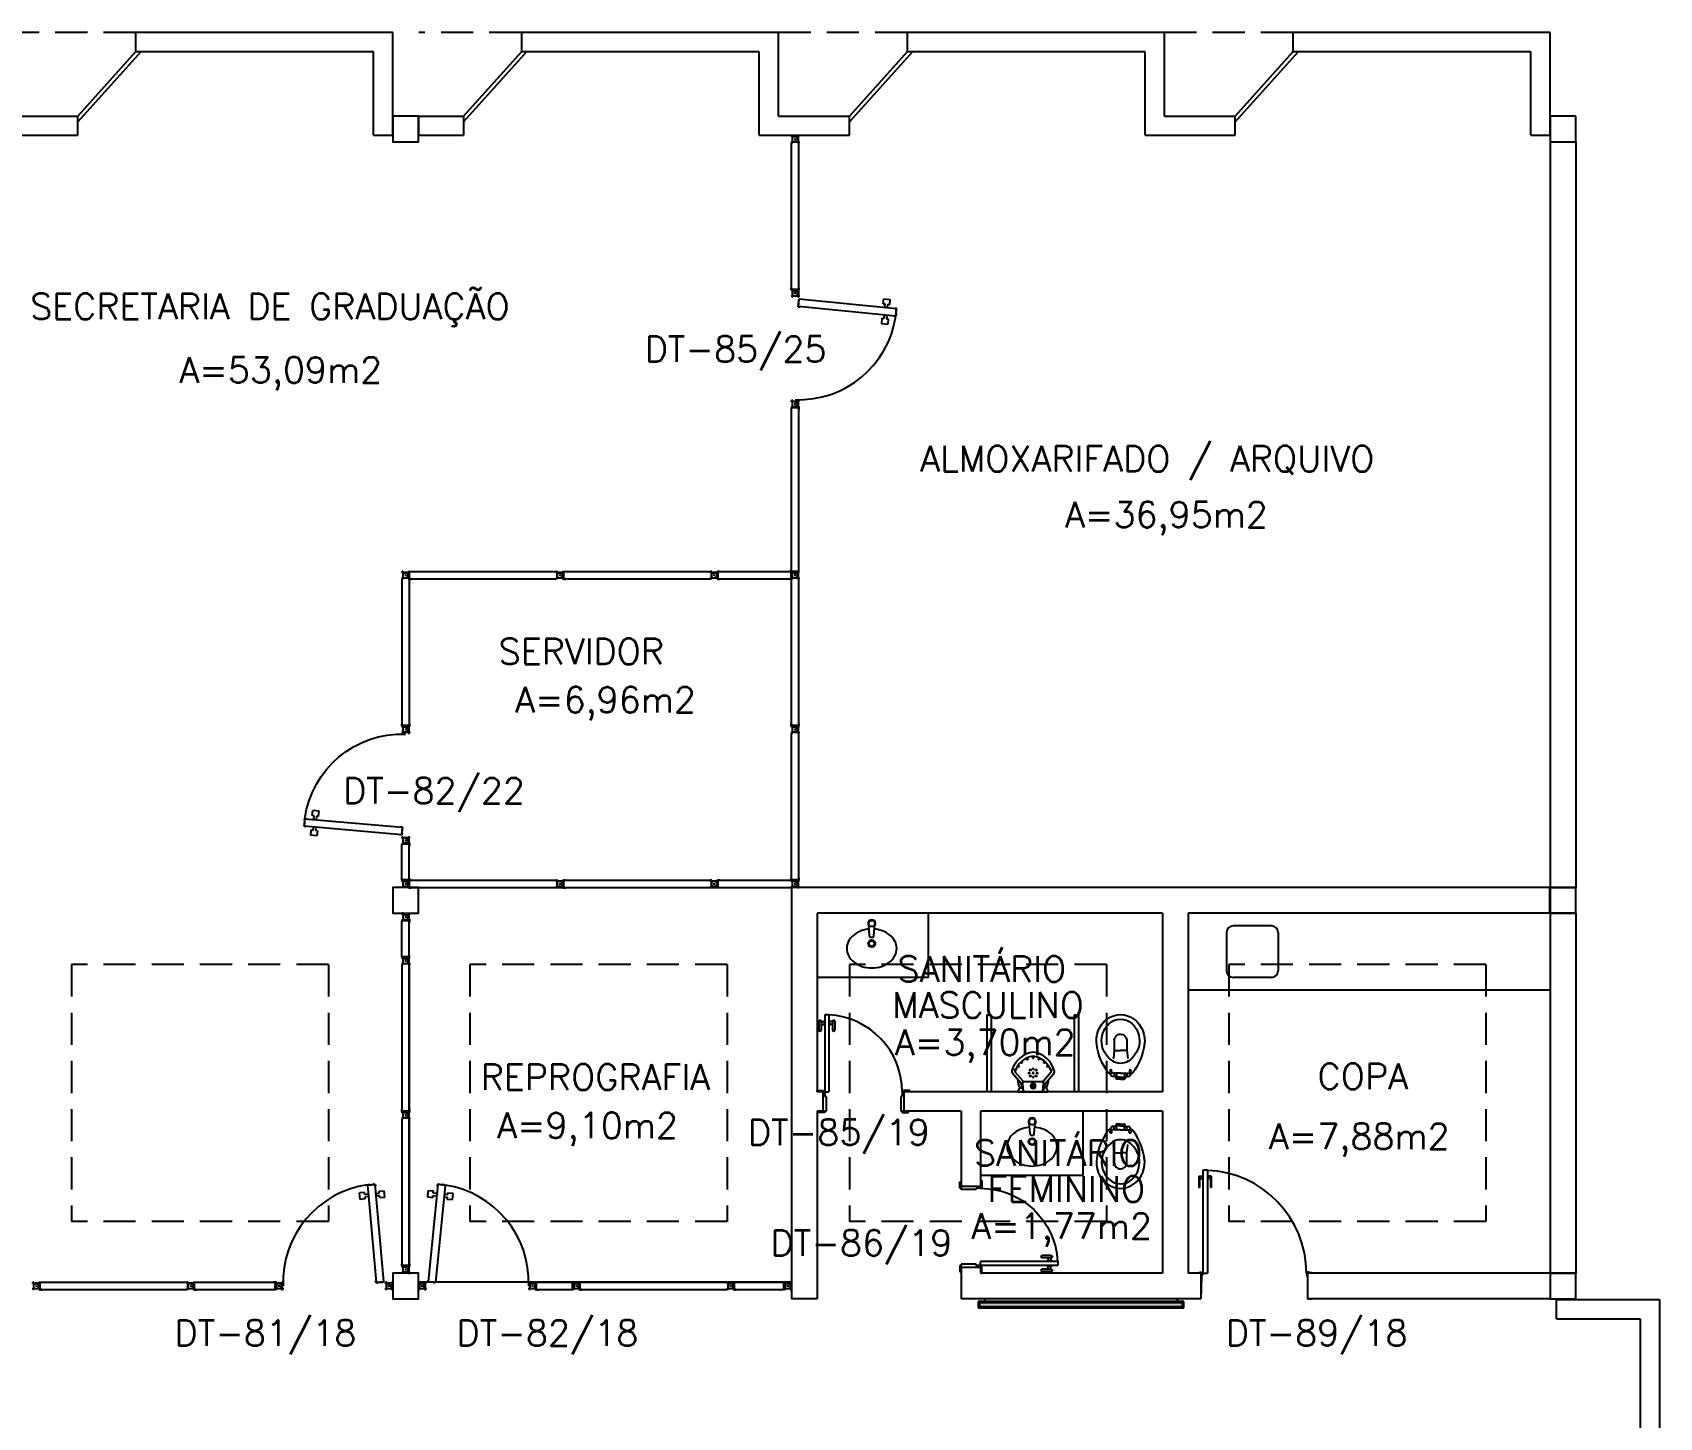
# Model space of a CAD drawing. Header units: centimetres. Extents: x -214 to 72, y 205 to 367.
# Drawn here: x -98.74 to -86.09, y 283.97 to 294.75 of the extents above; entities that cross this region are included whole.
import ezdxf

# ---------------------------------------------------------------- set-up
doc = ezdxf.new("R2010")
doc.units = ezdxf.units.CM
doc.header["$MEASUREMENT"] = 0
doc.linetypes.add('HIDDEN', pattern=[0.375, 0.25, -0.125])
doc.layers.get('0').update_dxf_attribs({"linetype": 'CONTINUOUS'})
for name, color, linetype in [('1', 1, 'CONTINUOUS'), ('ALV', 2, 'CONTINUOUS'), ('AREA', 2, 'CONTINUOUS'), ('BANC', 2, 'CONTINUOUS'), ('DIV', 2, 'CONTINUOUS'), ('ENDEREÇO NOVO', 2, 'CONTINUOUS'), ('ESQ', 1, 'CONTINUOUS'), ('ESTRUT', 3, 'CONTINUOUS'), ('MACANETA', 2, 'CONTINUOUS'), ('MARCO', 2, 'CONTINUOUS'), ('PainelFELTRO', 2, 'CONTINUOUS'), ('PEÇAS', 1, 'CONTINUOUS'), ('PORTA', 1, 'CONTINUOUS'), ('PROJ', 1, 'HIDDEN'), ('PROJEÇÃO', 1, 'HIDDEN'), ('TEXTO', 2, 'CONTINUOUS')]:
    doc.layers.add(name, color=color, linetype=linetype)
doc.styles.add('UNB-100', font='simplex.shx', dxfattribs={"height": 0.2})

# ---------------------------------------------------------------- blocks, each defined once
blk = doc.blocks.new('DIV12')
for p, q in [((-0.005, 0), (0.005, 0)), ((0, -0.005), (0, 0.005)), ((0.024, 0.018), (0.028, 0.018)), ((0.024, 0.018), (0.024, 0.016)), ((0.024, 0.016), (0.028, 0.016)), ((0.028, 0.03), (0.043, 0.03)), ((0.028, 0.018), (0.028, 0.03)), ((0.028, -0.017), (0.028, 0.016)), ((0.03, 0.028), (1.169, 0.028)), ((0.03, -0.029), (0.03, 0.028)), ((0.043, 0.03), (0.043, 0.028)), ((0.024, -0.017), (0.028, -0.017)), ((0.024, -0.017), (0.024, -0.019)), ((0.024, -0.019), (0.028, -0.019)), ((0.028, -0.031), (0.028, -0.019)), ((0.028, -0.031), (0.043, -0.031)), ((0.03, -0.029), (1.169, -0.029)), ((0.043, -0.029), (0.043, -0.031))]:
    blk.add_line(p, q)
blk = doc.blocks.new('MTDIV')
for p, q in [((-0.0285, 0.0185), (-0.0285, 0.0285)), ((-0.0185, 0.0285), (-0.0285, 0.0285)), ((-0.0265, 0.0185), (-0.0285, 0.0185)), ((-0.0265, 0.0235), (-0.0265, 0.0265)), ((-0.0265, 0.0265), (-0.0185, 0.0265)), ((-0.0265, 0.0235), (0.0265, 0.0235)), ((-0.0215, 0.0235), (-0.0265, 0.0235)), ((-0.0265, 0.0185), (-0.0265, 0.0215)), ((-0.0265, 0.0215), (-0.0235, 0.0215)), ((-0.0235, 0.0215), (-0.0235, -0.0215)), ((-0.0215, 0.0235), (-0.0215, 0.0215)), ((-0.0215, 0.0215), (0.0215, 0.0215)), ((-0.0215, 0.0195), (0.0195, 0.0195)), ((-0.0215, 0.0195), (-0.0215, -0.0195)), ((-0.0185, 0.0265), (-0.0185, 0.0285)), ((-0.0049, 0), (0.0049, 0)), ((0, -0.0049), (0, 0.0049)), ((0.0195, 0.0095), (0.0115, 0.0095)), ((0.0115, 0.0095), (0.0115, 0.0075)), ((0.0215, 0.0075), (0.0115, 0.0075)), ((0.0135, 0.0075), (0.0135, 0.0055)), ((0.0215, 0.0055), (0.0135, 0.0055)), ((0.0185, 0.0265), (0.0185, 0.0285)), ((0.0185, 0.0285), (0.0285, 0.0285)), ((0.0185, 0.0265), (0.0265, 0.0265)), ((0.0195, 0.0195), (0.0195, 0.0095)), ((0.0215, 0.0235), (0.0215, 0.0075)), ((0.0215, 0.0235), (0.0265, 0.0235)), ((0.0215, 0.0055), (0.0215, -0.0055)), ((0.0235, 0.0215), (0.0235, -0.0215)), ((0.0265, 0.0215), (0.0235, 0.0215)), ((0.0265, 0.0235), (0.0265, 0.0265)), ((0.0265, 0.0185), (0.0265, 0.0215)), ((0.0265, 0.0185), (0.0285, 0.0185)), ((0.0285, 0.0185), (0.0285, 0.0285)), ((-0.0285, -0.0185), (-0.0285, -0.0285)), ((-0.0285, -0.0185), (-0.0265, -0.0185)), ((-0.0185, -0.0285), (-0.0285, -0.0285)), ((-0.0265, -0.0185), (-0.0265, -0.0215)), ((-0.0265, -0.0215), (-0.0235, -0.0215)), ((0.0265, -0.0235), (-0.0265, -0.0235)), ((-0.0265, -0.0235), (-0.0265, -0.0265)), ((-0.0215, -0.0235), (-0.0265, -0.0235)), ((-0.0185, -0.0265), (-0.0265, -0.0265)), ((-0.0215, -0.0195), (0.0195, -0.0195)), ((-0.0215, -0.0215), (0.0215, -0.0215)), ((-0.0215, -0.0215), (-0.0215, -0.0235)), ((-0.0185, -0.0265), (-0.0185, -0.0285)), ((0.0215, -0.0075), (0.0115, -0.0075)), ((0.0115, -0.0075), (0.0115, -0.0095)), ((0.0195, -0.0095), (0.0115, -0.0095)), ((0.0215, -0.0055), (0.0135, -0.0055)), ((0.0135, -0.0055), (0.0135, -0.0075)), ((0.0185, -0.0265), (0.0185, -0.0285)), ((0.0265, -0.0265), (0.0185, -0.0265)), ((0.0185, -0.0285), (0.0285, -0.0285)), ((0.0195, -0.0095), (0.0195, -0.0195)), ((0.0215, -0.0075), (0.0215, -0.0235)), ((0.0215, -0.0235), (0.0265, -0.0235)), ((0.0265, -0.0215), (0.0235, -0.0215)), ((0.0265, -0.0185), (0.0265, -0.0215)), ((0.0285, -0.0185), (0.0265, -0.0185)), ((0.0265, -0.0235), (0.0265, -0.0265)), ((0.0285, -0.0185), (0.0285, -0.0285))]:
    blk.add_line(p, q)
blk = doc.blocks.new('PLXD')
at = {"color": 2}
for p, q in [((-0.172, 0.786), (-0.161, 0.787)), ((-0.172, 0.786), (-0.171, 0.772)), ((-0.169, 0.772), (-0.171, 0.772)), ((-0.17, 0.784), (-0.114, 0.789)), ((-0.17, 0.784), (-0.103, 0.028)), ((-0.159, 0.792), (-0.161, 0.792)), ((-0.161, 0.792), (-0.161, 0.787)), ((-0.159, 0.792), (-0.159, 0.787)), ((-0.159, 0.787), (-0.126, 0.79)), ((-0.124, 0.795), (-0.126, 0.795)), ((-0.126, 0.795), (-0.126, 0.79)), ((-0.124, 0.795), (-0.124, 0.79)), ((-0.124, 0.79), (-0.112, 0.791)), ((-0.114, 0.789), (-0.046, 0.033)), ((-0.112, 0.791), (-0.11, 0.777)), ((-0.11, 0.777), (-0.112, 0.777)), ((-0.105, 0.026), (-0.106, 0.04)), ((-0.104, 0.04), (-0.106, 0.04)), ((-0.105, 0.026), (-0.093, 0.027)), ((-0.103, 0.028), (-0.046, 0.033)), ((-0.092, 0.022), (-0.093, 0.027)), ((-0.09, 0.022), (-0.092, 0.022)), ((-0.091, 0.027), (-0.058, 0.03)), ((-0.09, 0.022), (-0.091, 0.027)), ((-0.057, 0.025), (-0.058, 0.03)), ((-0.055, 0.025), (-0.057, 0.025)), ((-0.056, 0.03), (-0.044, 0.031)), ((-0.055, 0.025), (-0.056, 0.03)), ((-0.045, 0.045), (-0.047, 0.045)), ((-0.044, 0.031), (-0.045, 0.045)), ((-0.008, 0), (0.006, 0)), ((0, 0.007), (0, -0.006))]:
    blk.add_line(p, q, dxfattribs=at)
at = {"color": 1}
for p, q in [((-0.194, 0.727), (-0.233, 0.723)), ((-0.229, 0.673), (-0.233, 0.723)), ((-0.189, 0.677), (-0.229, 0.673)), ((-0.192, 0.712), (-0.194, 0.727)), ((-0.164, 0.714), (-0.192, 0.712)), ((-0.162, 0.694), (-0.19, 0.692)), ((-0.189, 0.677), (-0.19, 0.692)), ((-0.107, 0.719), (-0.079, 0.722)), ((-0.106, 0.7), (-0.077, 0.702)), ((-0.08, 0.737), (-0.041, 0.74)), ((-0.079, 0.722), (-0.08, 0.737)), ((-0.076, 0.687), (-0.077, 0.702)), ((-0.076, 0.687), (-0.036, 0.691)), ((-0.036, 0.691), (-0.041, 0.74))]:
    blk.add_line(p, q, dxfattribs=at)
blk.add_arc((-0.064, 0.029), 0.764, 98.125, 182.1419, dxfattribs=at)
blk = doc.blocks.new('DOOR-80')
at = {"layer": 'MACANETA'}
for p, q in [((-0.08, -0.755), (-0.08, -0.665)), ((-0.08, -0.665), (-0.075, -0.665)), ((-0.08, -0.755), (-0.053, -0.755)), ((-0.075, -0.755), (-0.075, -0.665)), ((-0.075, -0.735), (-0.053, -0.735)), ((-0.053, -0.728), (-0.05, -0.728)), ((-0.053, -0.763), (-0.053, -0.728)), ((-0.012, -0.728), (-0.015, -0.728)), ((-0.012, -0.763), (-0.012, -0.728)), ((0.01, -0.735), (-0.012, -0.735)), ((0.015, -0.755), (-0.012, -0.755)), ((0.01, -0.755), (0.01, -0.665)), ((0.015, -0.665), (0.01, -0.665)), ((0.015, -0.755), (0.015, -0.665)), ((-0.053, -0.763), (-0.05, -0.763)), ((-0.012, -0.763), (-0.015, -0.763))]:
    blk.add_line(p, q, dxfattribs=at)
at = {"layer": 'PORTA'}
for p, q in [((-0.05, -0.8), (-0.05, 0)), ((-0.015, 0), (-0.05, 0)), ((-0.015, -0.8), (-0.015, 0)), ((-0.05, -0.8), (-0.015, -0.8))]:
    blk.add_line(p, q, dxfattribs=at)
at = {"layer": 'PORTA', "color": 1}
blk.add_arc((-0.02, 0), 0.8, 180, 267.8509, dxfattribs=at)
blk = doc.blocks.new('PLXE')
at = {"color": 2}
for p, q in [((0.121, 0.788), (0.047, 0.032)), ((0.178, 0.782), (0.103, 0.027)), ((0.119, 0.79), (0.118, 0.776)), ((0.118, 0.776), (0.12, 0.776)), ((0.131, 0.789), (0.119, 0.79)), ((0.178, 0.782), (0.121, 0.788)), ((0.131, 0.794), (0.133, 0.794)), ((0.131, 0.794), (0.131, 0.789)), ((0.133, 0.794), (0.133, 0.789)), ((0.166, 0.786), (0.133, 0.789)), ((0.166, 0.791), (0.168, 0.79)), ((0.166, 0.791), (0.166, 0.786)), ((0.168, 0.79), (0.168, 0.785)), ((0.18, 0.784), (0.168, 0.785)), ((0.176, 0.77), (0.178, 0.77)), ((0.18, 0.784), (0.178, 0.77)), ((-0.008, 0), (0.008, 0)), ((0, 0.006), (0, -0.007)), ((0.044, 0.031), (0.046, 0.045)), ((0.056, 0.029), (0.044, 0.031)), ((0.046, 0.045), (0.048, 0.045)), ((0.103, 0.027), (0.047, 0.032)), ((0.056, 0.024), (0.056, 0.029)), ((0.056, 0.024), (0.058, 0.024)), ((0.091, 0.026), (0.058, 0.029)), ((0.058, 0.024), (0.058, 0.029)), ((0.091, 0.021), (0.091, 0.026)), ((0.091, 0.021), (0.093, 0.021)), ((0.105, 0.025), (0.093, 0.026)), ((0.093, 0.021), (0.093, 0.026)), ((0.104, 0.039), (0.106, 0.039)), ((0.105, 0.025), (0.106, 0.039))]:
    blk.add_line(p, q, dxfattribs=at)
at = {"color": 1}
for p, q in [((0.043, 0.69), (0.048, 0.74)), ((0.082, 0.686), (0.043, 0.69)), ((0.087, 0.736), (0.048, 0.74)), ((0.082, 0.686), (0.084, 0.701)), ((0.112, 0.698), (0.084, 0.701)), ((0.086, 0.721), (0.087, 0.736)), ((0.114, 0.718), (0.086, 0.721)), ((0.169, 0.693), (0.197, 0.69)), ((0.171, 0.713), (0.199, 0.71)), ((0.195, 0.675), (0.197, 0.69)), ((0.195, 0.675), (0.235, 0.671)), ((0.199, 0.71), (0.2, 0.725)), ((0.2, 0.725), (0.24, 0.721)), ((0.235, 0.671), (0.24, 0.721))]:
    blk.add_line(p, q, dxfattribs=at)
blk.add_arc((0.065, 0.028), 0.764, 357.9063, 81.358, dxfattribs=at)
blk = doc.blocks.new('CUBA-E-P')
for p, q in [((-0.021, 0.174), (-0.031, 0.051)), ((0.01, 0.183), (-0.011, 0.183)), ((0.02, 0.174), (0.029, 0.051))]:
    blk.add_line(p, q)
blk.add_lwpolyline([(0.022, 0.104, 0.059992), (0.096, 0.119, 0.087531), (0.172, 0.159, 0.105501), (0.226, 0.223, 0.123031), (0.243, 0.293, 0.123031), (0.226, 0.362, 0.105501), (0.172, 0.426, 0.087531), (0.096, 0.467, 0.07802), (0, 0.482, 0.07802), (-0.096, 0.467, 0.087531), (-0.172, 0.426, 0.105501), (-0.226, 0.362, 0.123031), (-0.243, 0.293, 0.123031), (-0.226, 0.223, 0.105501), (-0.172, 0.159, 0.087531), (-0.096, 0.119, 0.059024), (-0.024, 0.105, 0.07802)], format="xyb")
for centre, radius in [((0, 0.245), 0.0347), ((0, 0.245), 0.0265), ((-0.001, 0.051), 0.03)]:
    blk.add_circle(centre, radius)
for centre, radius, start, end in [((-0.011, 0.173), 0.01, 90, 175.6464), ((0.01, 0.173), 0.01, 4.3536, 90), ((-0.001, 0.051), 0.0361, 141.6086, 38.3914)]:
    blk.add_arc(centre, radius, start, end)
blk = doc.blocks.new('MICT')
for p, q in [((0.064, 0.093), (0.144, 0.16)), ((0.085, 0.08), (0.154, 0.139)), ((0, 0.113), (0, -0.113)), ((0.006, 0.117), (0.032, 0.103)), ((0.067, 0.095), (0.014, 0.077)), ((0.014, 0.077), (0.077, 0.081)), ((0.032, 0.103), (0.032, 0.083)), ((0.082, 0.077), (0.082, -0.077)), ((0.006, -0.117), (0.032, -0.103)), ((0.014, -0.077), (0.077, -0.081)), ((0.067, -0.095), (0.014, -0.077)), ((0.032, -0.103), (0.032, -0.083)), ((0.064, -0.093), (0.144, -0.16)), ((0.085, -0.08), (0.154, -0.139))]:
    blk.add_line(p, q)
for centre in [(0.123, 0.022), (0.147, 0.031), (0.17, 0.022), (0.199, 0.113), (0.228, 0.087), (0.255, 0.045), (0.123, -0.022), (0.147, -0.031), (0.17, -0.022), (0.199, -0.113), (0.228, -0.087), (0.255, -0.045)]:
    blk.add_circle(centre, 0.00453)
for centre, radius, start, end in [((0.16, 0.141), 0.0251, 74.2295, 130.149), ((0.17, 0.12), 0.024, 69.3676, 130.149), ((0.104, -0.024), 0.175, 7.8859, 71.7277), ((0.112, -0.027), 0.199, 7.769, 74.2295), ((0.004, 0.113), 0.00402, 61.3007, 180), ((0.018, 0.057), 0.02, 100.4183, 154.4796), ((0.022, 0.142), 0.0647, 274.0154, 310.149), ((0.046, 0), 0.019, 0, 180), ((0.046, 0), 0.019, 180, 0), ((0.046, 0), 0.0162, 0, 180), ((0.046, 0), 0.0162, 180, 0), ((0.11, -0.051), 0.173, 94.1447, 116.8333), ((0.046, 0), 0.0108, 0, 180), ((0.046, 0), 0.0108, 180, 0), ((0.078, 0.077), 0.00402, 0, 94.0154), ((0.094, 0.072), 0.012, 136.6761, 180.6419), ((0.114, 0), 0.00453, 0, 180), ((0.114, 0), 0.00453, 180, 0), ((0.147, 0), 0.00453, 0, 180), ((0.147, 0), 0.00453, 180, 0), ((0.104, 0.024), 0.175, 288.2723, 352.1141), ((0.112, 0.027), 0.199, 285.7705, 352.231), ((0.179, 0), 0.00453, 0, 180), ((0.179, 0), 0.00453, 180, 0), ((0.266, 0), 0.00453, 1.7832, 178.2168), ((0.018, -0.057), 0.02, 205.5204, 259.5817), ((0.004, -0.113), 0.00402, 180, 298.6993), ((0.022, -0.142), 0.0647, 49.851, 85.9846), ((0.11, 0.051), 0.173, 243.1667, 265.8553), ((0.078, -0.077), 0.00402, 265.9846, 0), ((0.094, -0.072), 0.012, 179.3581, 223.3239), ((0.266, 0), 0.00453, 181.7832, 358.2168), ((0.16, -0.141), 0.0251, 229.851, 285.7705), ((0.17, -0.12), 0.024, 229.851, 290.6324)]:
    blk.add_arc(centre, radius, start, end)
blk = doc.blocks.new('MACANETA')
at = {"layer": 'MACANETA'}
for p, q in [((-0.077, 0.052), (-0.077, 0.12)), ((-0.059, 0.052), (-0.059, 0.12)), ((-0.059, 0.075), (-0.036, 0.075)), ((-0.059, 0.052), (-0.036, 0.052)), ((-0.036, 0.044), (-0.036, 0.084)), ((-0.036, 0.084), (-0.03, 0.084)), ((-0.036, 0.044), (-0.03, 0.044)), ((0.006, 0.084), (0, 0.084)), ((0.006, 0.044), (0, 0.044)), ((0.006, 0.044), (0.006, 0.084)), ((0.029, 0.075), (0.006, 0.075)), ((0.029, 0.052), (0.006, 0.052)), ((0.029, 0.052), (0.029, 0.12)), ((0.047, 0.052), (0.047, 0.12))]:
    blk.add_line(p, q, dxfattribs=at)
for centre, start, end in [((-0.068, 0.12), 90, 180), ((-0.068, 0.12), 0, 90), ((0.038, 0.12), 90, 180), ((0.038, 0.12), 0, 90), ((-0.068, 0.052), 180, 270), ((-0.068, 0.052), 270, 0), ((0.038, 0.052), 180, 270), ((0.038, 0.052), 270, 0)]:
    blk.add_arc(centre, 0.00874, start, end, dxfattribs=at)
blk = doc.blocks.new('DOOR-60')
at = {"layer": 'PORTA'}
for p, q in [((-0.045, -0.6), (-0.045, 0)), ((-0.015, 0), (-0.045, 0)), ((-0.015, -0.6), (-0.015, 0)), ((-0.045, -0.6), (-0.015, -0.6))]:
    blk.add_line(p, q, dxfattribs=at)
at = {"layer": 'PORTA', "color": 1}
blk.add_arc((-0.015, 0), 0.6, 180, 267.134, dxfattribs=at)
at = {"layer": 'PORTA'}
blk.add_blockref('MACANETA', (-0.015, -0.6), dxfattribs=at)
blk = doc.blocks.new('VASO')
for p, q in [((0.1, 0), (0.1, 0.028)), ((0.1, 0), (0.1, -0.028)), ((0.146, 0.031), (0.113, 0.031)), ((0.114, 0), (0.114, 0.028)), ((0.114, 0), (0.114, -0.028)), ((0.119, 0.031), (0.119, 0.062)), ((0.146, 0.05), (0.119, 0.05)), ((0.146, 0), (0.146, 0.089)), ((0.146, 0), (0.146, -0.089)), ((0.261, 0.056), (0.259, 0.059)), ((0.323, 0.049), (0.261, 0.056)), ((0.401, 0.049), (0.323, 0.049)), ((0.323, 0.049), (0.323, 0)), ((0.323, -0.049), (0.323, 0)), ((0.146, -0.031), (0.113, -0.031)), ((0.119, -0.031), (0.119, -0.062)), ((0.146, -0.05), (0.119, -0.05)), ((0.261, -0.056), (0.259, -0.059)), ((0.323, -0.049), (0.261, -0.056)), ((0.401, -0.049), (0.323, -0.049))]:
    blk.add_line(p, q)
for centre in [(0.164, 0.075), (0.164, -0.075)]:
    blk.add_circle(centre, 0.00682)
for centre, radius, start, end in [((0.436, -0.294), 0.484, 97.6805, 126.3456), ((0.397, -0.04), 0.187, 54.2515, 147.3201), ((0.4, -0.02), 0.208, 36.8888, 100.1214), ((0.107, 0.028), 0.00697, 0.8534, 179.1466), ((0.128, 0.062), 0.00909, 126.1604, 180), ((0.404, -0.315), 0.477, 122.7818, 126.1604), ((0.155, 0.089), 0.00909, 126.3456, 180), ((0.334, 0), 0.112, 147.3201, 212.6799), ((0.401, 0), 0.0486, 0, 90), ((0.401, 0), 0.0486, 270, 0), ((0.413, -0.018), 0.159, 41.3299, 54.2515), ((0.433, 0), 0.132, 318.6701, 41.3299), ((0.427, 0), 0.174, 323.1112, 36.8888), ((0.107, -0.028), 0.00697, 180.8534, 359.1466), ((0.128, -0.062), 0.00909, 180, 233.8396), ((0.404, 0.315), 0.477, 233.8396, 237.2182), ((0.155, -0.089), 0.00909, 180, 233.6544), ((0.436, 0.294), 0.484, 233.6544, 262.3195), ((0.397, 0.04), 0.187, 212.6799, 305.7485), ((0.4, 0.02), 0.208, 259.8786, 323.1112), ((0.413, 0.018), 0.159, 305.7485, 318.6701)]:
    blk.add_arc(centre, radius, start, end)
blk = doc.blocks.new('PainelFELTRO')
at = {"layer": 'PainelFELTRO'}
blk.add_hatch(color=2, dxfattribs=at).paths.add_polyline_path([(0.01, 0.06), (0.01, 0.03), (1.59, 0.03), (1.59, 0.06)])
for p, q in [((1.6, 0.07), (0, 0.07)), ((0, 0.07), (0, 0.02)), ((0, 0.02), (1.6, 0.02)), ((1.6, 0.02), (1.6, 0.07))]:
    blk.add_line(p, q, dxfattribs=at)
at = {"layer": 'PainelFELTRO', "color": 1}
for p, q in [((0, 0), (1.6, 0)), ((0.05, 0.02), (0.05, 0)), ((1.55, 0), (1.55, 0.02))]:
    blk.add_line(p, q, dxfattribs=at)
at = {"layer": 'PainelFELTRO', "color": 2}
for p, q in [((1.59, 0.06), (0.01, 0.06)), ((0.01, 0.06), (0.01, 0.03)), ((0.01, 0.03), (1.59, 0.03)), ((1.59, 0.03), (1.59, 0.06))]:
    blk.add_line(p, q, dxfattribs=at)

msp = doc.modelspace()

# ---------------------------------------------------------------- linework, layer by layer
at = {"layer": '1'}
for p, q in [((-91.769, 287.398), (-91.769, 287.898)), ((-91.769, 287.398), (-92.635, 287.398)), ((-90.567, 285.857), (-90.567, 286.357)), ((-90.567, 285.857), (-91.365, 285.857))]:
    msp.add_line(p, q, dxfattribs=at)
at = {"layer": 'ALV'}
for p, q in [((-95.935, 294.748), (-97.935, 294.748)), ((-97.935, 294.748), (-97.935, 294.598)), ((-95.935, 293.948), (-95.935, 294.748)), ((-92.935, 294.748), (-94.935, 294.748)), ((-94.935, 294.748), (-94.935, 294.598)), ((-92.935, 294.098), (-92.935, 294.748)), ((-89.935, 294.748), (-91.935, 294.748)), ((-91.935, 294.748), (-91.935, 294.598)), ((-89.935, 294.098), (-89.935, 294.748)), ((-86.935, 294.748), (-88.935, 294.748)), ((-88.935, 294.748), (-88.935, 294.598)), ((-86.935, 293.948), (-86.935, 294.748)), ((-96.085, 294.598), (-97.935, 294.598)), ((-96.085, 293.948), (-96.085, 294.598)), ((-93.085, 294.598), (-94.935, 294.598)), ((-93.085, 293.948), (-93.085, 294.598)), ((-90.085, 294.598), (-91.935, 294.598)), ((-90.085, 293.948), (-90.085, 294.598)), ((-87.085, 294.598), (-88.935, 294.598)), ((-87.085, 293.948), (-87.085, 294.598)), ((-98.935, 294.098), (-98.385, 294.098)), ((-98.385, 293.948), (-98.385, 294.098)), ((-95.735, 294.098), (-95.385, 294.098)), ((-95.735, 294.098), (-95.735, 293.948)), ((-95.385, 294.098), (-95.385, 293.948)), ((-92.935, 294.098), (-92.385, 294.098)), ((-92.385, 293.948), (-92.385, 294.098)), ((-89.935, 294.098), (-89.385, 294.098)), ((-89.385, 293.948), (-89.385, 294.098)), ((-99.085, 293.948), (-98.385, 293.948)), ((-96.085, 293.948), (-95.935, 293.948)), ((-95.735, 293.948), (-95.385, 293.948)), ((-93.085, 293.948), (-92.385, 293.948)), ((-90.085, 293.948), (-89.385, 293.948)), ((-87.085, 293.948), (-86.935, 293.948)), ((-86.935, 293.898), (-86.935, 288.098)), ((-86.935, 293.898), (-86.735, 293.898)), ((-86.735, 293.898), (-86.735, 288.098)), ((-86.735, 293.898), (-86.735, 293.898)), ((-92.835, 288.098), (-92.835, 284.897)), ((-86.94, 288.098), (-92.835, 288.098)), ((-86.94, 288.098), (-86.94, 287.898)), ((-86.935, 288.098), (-86.735, 288.098)), ((-89.951, 287.898), (-92.635, 287.898)), ((-92.635, 287.898), (-92.635, 286.507)), ((-89.951, 287.898), (-89.951, 286.507)), ((-89.751, 287.898), (-89.751, 285.097)), ((-86.935, 287.898), (-89.751, 287.898)), ((-86.935, 287.898), (-86.935, 285.098)), ((-86.735, 287.898), (-86.935, 287.898)), ((-86.935, 287.898), (-86.735, 287.898)), ((-86.735, 287.898), (-86.735, 285.098)), ((-86.735, 287.898), (-86.735, 287.898)), ((-86.735, 287.898), (-86.735, 287.898)), ((-86.735, 287.898), (-86.735, 287.898)), ((-86.735, 287.898), (-86.735, 287.898)), ((-86.735, 287.898), (-86.735, 287.898)), ((-92.59, 286.507), (-92.635, 286.507)), ((-92.59, 286.507), (-92.59, 286.357)), ((-89.951, 286.507), (-91.96, 286.507)), ((-91.96, 286.507), (-91.96, 286.357)), ((-92.59, 286.357), (-92.635, 286.357)), ((-92.635, 286.357), (-92.635, 284.897)), ((-91.515, 286.357), (-91.96, 286.357)), ((-91.515, 286.357), (-91.515, 285.772)), ((-89.951, 286.357), (-91.365, 286.357)), ((-91.365, 286.357), (-91.365, 285.772)), ((-89.951, 286.357), (-89.951, 285.097)), ((-91.365, 285.772), (-91.515, 285.772)), ((-91.515, 285.142), (-91.515, 284.897)), ((-91.365, 285.142), (-91.515, 285.142)), ((-91.365, 285.142), (-91.365, 285.097)), ((-89.951, 285.097), (-91.365, 285.097)), ((-89.651, 285.097), (-89.751, 285.097)), ((-89.651, 285.097), (-89.651, 284.897)), ((-88.821, 285.097), (-88.821, 284.897)), ((-86.935, 285.097), (-88.821, 285.097)), ((-86.935, 285.098), (-86.735, 285.098)), ((-86.931, 285.098), (-86.735, 285.098)), ((-92.635, 284.897), (-92.835, 284.897)), ((-89.651, 284.897), (-91.515, 284.897)), ((-86.935, 284.897), (-88.821, 284.897)), ((-86.885, 284.892), (-86.085, 284.892)), ((-86.885, 284.742), (-86.885, 284.892)), ((-86.085, 284.892), (-86.085, 282.892)), ((-86.885, 284.742), (-86.235, 284.742)), ((-86.235, 284.742), (-86.235, 282.892))]:
    msp.add_line(p, q, dxfattribs=at)
at = {"layer": 'BANC'}
for p, q in [((-89.451, 287.748), (-89.451, 287.448)), ((-89.101, 287.798), (-89.401, 287.798)), ((-89.051, 287.748), (-89.051, 287.448)), ((-89.101, 287.398), (-89.401, 287.398)), ((-86.935, 287.298), (-89.751, 287.298))]:
    msp.add_line(p, q, dxfattribs=at)
for centre, start, end in [((-89.401, 287.748), 90, 180), ((-89.101, 287.748), 360, 90), ((-89.401, 287.448), 180, 270), ((-89.101, 287.448), 270, 360)]:
    msp.add_arc(centre, 0.05, start, end, dxfattribs=at)
at = {"layer": 'DIV'}
for p, q in [((-92.826, 291.829), (-92.838, 291.829)), ((-92.838, 291.829), (-92.838, 291.814)), ((-92.838, 291.814), (-92.836, 291.814)), ((-92.836, 290.556), (-92.836, 291.827)), ((-92.779, 291.827), (-92.836, 291.827)), ((-92.826, 291.834), (-92.824, 291.834)), ((-92.826, 291.834), (-92.826, 291.829)), ((-92.824, 291.834), (-92.824, 291.829)), ((-92.791, 291.829), (-92.824, 291.829)), ((-92.802, 291.857), (-92.812, 291.857)), ((-92.807, 291.852), (-92.807, 291.862)), ((-92.791, 291.834), (-92.789, 291.834)), ((-92.791, 291.834), (-92.791, 291.829)), ((-92.789, 291.834), (-92.789, 291.829)), ((-92.777, 291.829), (-92.789, 291.829)), ((-92.779, 290.556), (-92.779, 291.827)), ((-92.779, 291.814), (-92.777, 291.814)), ((-92.777, 291.829), (-92.777, 291.814)), ((-93.44, 290.526), (-93.43, 290.526)), ((-93.435, 290.521), (-93.435, 290.531)), ((-93.412, 290.545), (-93.407, 290.545)), ((-93.412, 290.545), (-93.412, 290.543)), ((-93.412, 290.543), (-93.407, 290.543)), ((-93.412, 290.51), (-93.407, 290.51)), ((-93.412, 290.51), (-93.412, 290.508)), ((-93.412, 290.508), (-93.407, 290.508)), ((-93.407, 290.557), (-93.392, 290.557)), ((-93.407, 290.545), (-93.407, 290.557)), ((-93.407, 290.51), (-93.407, 290.543)), ((-93.407, 290.496), (-93.407, 290.508)), ((-93.407, 290.496), (-93.392, 290.496)), ((-93.405, 290.498), (-93.405, 290.555)), ((-93.405, 290.555), (-92.838, 290.554)), ((-93.405, 290.498), (-92.838, 290.497)), ((-93.392, 290.557), (-93.392, 290.555)), ((-93.392, 290.498), (-93.392, 290.496)), ((-92.836, 290.556), (-92.85, 290.556)), ((-92.85, 290.556), (-92.85, 290.554)), ((-92.85, 290.497), (-92.85, 290.495)), ((-92.836, 290.495), (-92.85, 290.495)), ((-92.838, 290.568), (-92.836, 290.568)), ((-92.838, 290.554), (-92.838, 290.568)), ((-92.826, 290.554), (-92.838, 290.554)), ((-92.826, 290.554), (-92.838, 290.554)), ((-92.838, 290.497), (-92.838, 290.554)), ((-92.779, 290.556), (-92.836, 290.556)), ((-92.779, 290.556), (-92.836, 290.556)), ((-92.836, 290.544), (-92.836, 290.556)), ((-92.831, 290.544), (-92.836, 290.544)), ((-92.836, 290.509), (-92.836, 290.542)), ((-92.831, 290.542), (-92.836, 290.542)), ((-92.831, 290.509), (-92.836, 290.509)), ((-92.836, 290.495), (-92.836, 290.507)), ((-92.831, 290.507), (-92.836, 290.507)), ((-92.831, 290.544), (-92.831, 290.542)), ((-92.831, 290.509), (-92.831, 290.507)), ((-92.826, 290.549), (-92.826, 290.554)), ((-92.826, 290.549), (-92.826, 290.554)), ((-92.826, 290.549), (-92.824, 290.549)), ((-92.826, 290.549), (-92.824, 290.549)), ((-92.824, 290.549), (-92.824, 290.554)), ((-92.791, 290.554), (-92.824, 290.554)), ((-92.824, 290.549), (-92.824, 290.554)), ((-92.791, 290.554), (-92.824, 290.554)), ((-92.802, 290.526), (-92.812, 290.526)), ((-92.802, 290.526), (-92.812, 290.526)), ((-92.812, 290.526), (-92.802, 290.526)), ((-92.807, 290.52), (-92.807, 290.531)), ((-92.807, 290.52), (-92.807, 290.531)), ((-92.807, 290.52), (-92.807, 290.531)), ((-92.791, 290.549), (-92.791, 290.554)), ((-92.791, 290.549), (-92.791, 290.554)), ((-92.791, 290.549), (-92.789, 290.549)), ((-92.791, 290.549), (-92.789, 290.549)), ((-92.789, 290.549), (-92.789, 290.554)), ((-92.777, 290.554), (-92.789, 290.554)), ((-92.789, 290.549), (-92.789, 290.554)), ((-92.777, 290.554), (-92.789, 290.554)), ((-92.779, 290.568), (-92.777, 290.568)), ((-92.777, 290.554), (-92.777, 290.568)), ((-95.83, 288.463), (-95.84, 288.463)), ((-95.835, 288.458), (-95.835, 288.468)), ((-95.854, 288.435), (-95.866, 288.435)), ((-95.866, 288.435), (-95.866, 288.42)), ((-95.866, 288.42), (-95.864, 288.42)), ((-95.807, 288.433), (-95.864, 288.433)), ((-95.864, 288.157), (-95.864, 288.433)), ((-95.854, 288.44), (-95.852, 288.44)), ((-95.854, 288.44), (-95.854, 288.435)), ((-95.852, 288.44), (-95.852, 288.435)), ((-95.819, 288.435), (-95.852, 288.435)), ((-95.819, 288.44), (-95.817, 288.44)), ((-95.819, 288.44), (-95.819, 288.435)), ((-95.817, 288.44), (-95.817, 288.435)), ((-95.805, 288.435), (-95.817, 288.435)), ((-95.807, 288.157), (-95.807, 288.433)), ((-95.807, 288.42), (-95.805, 288.42)), ((-95.805, 288.435), (-95.805, 288.42)), ((-95.866, 288.169), (-95.864, 288.169)), ((-95.866, 288.155), (-95.866, 288.169)), ((-95.854, 288.155), (-95.866, 288.155)), ((-95.807, 288.157), (-95.864, 288.157)), ((-95.854, 288.15), (-95.854, 288.155)), ((-95.854, 288.15), (-95.852, 288.15)), ((-95.852, 288.15), (-95.852, 288.155)), ((-95.819, 288.155), (-95.852, 288.155)), ((-95.83, 288.126), (-95.84, 288.126)), ((-95.835, 288.121), (-95.835, 288.131)), ((-95.819, 288.15), (-95.819, 288.155)), ((-95.819, 288.15), (-95.817, 288.15)), ((-95.817, 288.15), (-95.817, 288.155)), ((-95.805, 288.155), (-95.817, 288.155)), ((-95.807, 288.169), (-95.805, 288.169)), ((-95.805, 288.155), (-95.805, 288.169)), ((-93.44, 288.126), (-93.43, 288.126)), ((-93.435, 288.121), (-93.435, 288.131)), ((-93.412, 288.145), (-93.407, 288.145)), ((-93.412, 288.145), (-93.412, 288.143)), ((-93.412, 288.143), (-93.407, 288.143)), ((-93.412, 288.11), (-93.407, 288.11)), ((-93.412, 288.11), (-93.412, 288.108)), ((-93.412, 288.108), (-93.407, 288.108)), ((-93.407, 288.157), (-93.392, 288.157)), ((-93.407, 288.145), (-93.407, 288.157)), ((-93.407, 288.11), (-93.407, 288.143)), ((-93.407, 288.096), (-93.407, 288.108)), ((-93.407, 288.096), (-93.392, 288.096)), ((-93.405, 288.098), (-93.405, 288.155)), ((-93.405, 288.155), (-92.838, 288.154)), ((-93.405, 288.098), (-92.838, 288.097)), ((-93.392, 288.157), (-93.392, 288.155)), ((-93.392, 288.098), (-93.392, 288.096)), ((-95.866, 287.839), (-95.866, 287.825)), ((-95.854, 287.839), (-95.866, 287.839)), ((-95.866, 287.825), (-95.864, 287.825)), ((-95.864, 287.557), (-95.864, 287.837)), ((-95.807, 287.837), (-95.864, 287.837)), ((-95.854, 287.844), (-95.854, 287.839)), ((-95.854, 287.844), (-95.852, 287.844)), ((-95.852, 287.844), (-95.852, 287.839)), ((-95.819, 287.839), (-95.852, 287.839)), ((-95.83, 287.868), (-95.84, 287.868)), ((-95.835, 287.863), (-95.835, 287.873)), ((-95.819, 287.844), (-95.819, 287.839)), ((-95.819, 287.844), (-95.817, 287.844)), ((-95.817, 287.844), (-95.817, 287.839)), ((-95.805, 287.839), (-95.817, 287.839)), ((-95.807, 287.557), (-95.807, 287.837)), ((-95.807, 287.825), (-95.805, 287.825)), ((-95.805, 287.839), (-95.805, 287.825)), ((-95.866, 287.569), (-95.864, 287.569)), ((-95.866, 287.555), (-95.866, 287.569)), ((-95.807, 287.569), (-95.805, 287.569)), ((-95.805, 287.555), (-95.805, 287.569)), ((-95.854, 287.555), (-95.866, 287.555)), ((-95.807, 287.557), (-95.864, 287.557)), ((-95.854, 287.55), (-95.854, 287.555)), ((-95.854, 287.55), (-95.852, 287.55)), ((-95.852, 287.55), (-95.852, 287.555)), ((-95.819, 287.555), (-95.852, 287.555)), ((-95.83, 287.526), (-95.84, 287.526)), ((-95.835, 287.521), (-95.835, 287.531)), ((-95.819, 287.55), (-95.819, 287.555)), ((-95.819, 287.55), (-95.817, 287.55)), ((-95.817, 287.55), (-95.817, 287.555)), ((-95.805, 287.555), (-95.817, 287.555)), ((-97.512, 284.998), (-97.502, 284.998)), ((-97.507, 284.992), (-97.507, 285.003)), ((-97.484, 285.016), (-97.479, 285.016)), ((-97.484, 285.016), (-97.484, 285.014)), ((-97.484, 285.014), (-97.479, 285.014)), ((-97.484, 284.981), (-97.479, 284.981)), ((-97.484, 284.981), (-97.484, 284.979)), ((-97.484, 284.979), (-97.479, 284.979)), ((-97.479, 285.028), (-97.464, 285.028)), ((-97.479, 285.016), (-97.479, 285.028)), ((-97.479, 284.981), (-97.479, 285.014)), ((-97.479, 284.967), (-97.479, 284.979)), ((-97.479, 284.967), (-97.464, 284.967)), ((-97.477, 285.026), (-96.85, 285.026)), ((-97.477, 284.969), (-97.477, 285.026)), ((-97.477, 284.969), (-96.85, 284.969)), ((-97.464, 285.028), (-97.464, 285.026)), ((-97.464, 284.969), (-97.464, 284.967)), ((-96.848, 285.028), (-96.862, 285.028)), ((-96.862, 285.028), (-96.862, 285.026)), ((-96.862, 284.969), (-96.862, 284.967)), ((-96.848, 284.967), (-96.862, 284.967)), ((-96.85, 284.969), (-96.85, 285.026)), ((-96.848, 285.016), (-96.848, 285.028)), ((-96.843, 285.016), (-96.848, 285.016)), ((-96.848, 284.981), (-96.848, 285.014)), ((-96.843, 285.014), (-96.848, 285.014)), ((-96.843, 284.981), (-96.848, 284.981)), ((-96.848, 284.967), (-96.848, 284.979)), ((-96.843, 284.979), (-96.848, 284.979)), ((-96.843, 285.016), (-96.843, 285.014)), ((-96.843, 284.981), (-96.843, 284.979)), ((-96.824, 284.998), (-96.814, 284.998)), ((-96.819, 284.992), (-96.819, 285.003)), ((-94.853, 284.998), (-94.843, 284.998)), ((-94.848, 284.992), (-94.848, 285.003)), ((-94.824, 285.016), (-94.819, 285.016)), ((-94.824, 285.016), (-94.824, 285.014)), ((-94.824, 285.014), (-94.819, 285.014)), ((-94.824, 284.981), (-94.819, 284.981)), ((-94.824, 284.981), (-94.824, 284.979)), ((-94.824, 284.979), (-94.819, 284.979)), ((-94.819, 285.028), (-94.805, 285.028)), ((-94.819, 285.016), (-94.819, 285.028)), ((-94.819, 284.981), (-94.819, 285.014)), ((-94.819, 284.967), (-94.819, 284.979)), ((-94.819, 284.967), (-94.805, 284.967)), ((-94.817, 285.026), (-94.538, 285.026)), ((-94.817, 284.969), (-94.817, 285.026)), ((-94.817, 284.969), (-94.538, 284.969)), ((-94.805, 285.028), (-94.805, 285.026)), ((-94.805, 284.969), (-94.805, 284.967)), ((-94.55, 285.028), (-94.55, 285.026)), ((-94.536, 285.028), (-94.55, 285.028)), ((-94.55, 284.969), (-94.55, 284.967)), ((-94.536, 284.967), (-94.55, 284.967)), ((-94.538, 284.969), (-94.538, 285.026)), ((-94.536, 285.016), (-94.536, 285.028)), ((-94.531, 285.016), (-94.536, 285.016)), ((-94.531, 285.014), (-94.536, 285.014)), ((-94.536, 284.981), (-94.536, 285.014)), ((-94.531, 284.981), (-94.536, 284.981)), ((-94.531, 284.979), (-94.536, 284.979)), ((-94.536, 284.967), (-94.536, 284.979)), ((-94.531, 285.016), (-94.531, 285.014)), ((-94.531, 284.981), (-94.531, 284.979)), ((-94.512, 284.998), (-94.502, 284.998)), ((-94.507, 284.992), (-94.507, 285.003)), ((-93.312, 284.998), (-93.302, 284.998)), ((-93.307, 284.992), (-93.307, 285.003)), ((-93.284, 285.016), (-93.284, 285.014)), ((-93.284, 285.016), (-93.279, 285.016)), ((-93.284, 285.014), (-93.279, 285.014)), ((-93.284, 284.981), (-93.284, 284.979)), ((-93.284, 284.981), (-93.279, 284.981)), ((-93.284, 284.979), (-93.279, 284.979)), ((-93.279, 285.016), (-93.279, 285.028)), ((-93.279, 285.028), (-93.264, 285.028)), ((-93.279, 284.981), (-93.279, 285.014)), ((-93.279, 284.967), (-93.279, 284.979)), ((-93.279, 284.967), (-93.264, 284.967)), ((-93.277, 284.969), (-93.277, 285.026)), ((-93.277, 285.026), (-92.894, 285.026)), ((-93.277, 284.969), (-92.894, 284.969)), ((-93.264, 285.028), (-93.264, 285.026)), ((-93.264, 284.969), (-93.264, 284.967)), ((-92.892, 285.028), (-92.906, 285.028)), ((-92.906, 285.028), (-92.906, 285.026)), ((-92.906, 284.969), (-92.906, 284.967)), ((-92.892, 284.967), (-92.906, 284.967)), ((-92.894, 284.969), (-92.894, 285.026)), ((-92.892, 285.016), (-92.892, 285.028)), ((-92.887, 285.016), (-92.892, 285.016)), ((-92.892, 284.981), (-92.892, 285.014)), ((-92.887, 285.014), (-92.892, 285.014)), ((-92.887, 284.981), (-92.892, 284.981)), ((-92.892, 284.967), (-92.892, 284.979)), ((-92.887, 284.979), (-92.892, 284.979)), ((-92.887, 285.016), (-92.887, 285.014)), ((-92.887, 284.981), (-92.887, 284.979)), ((-92.868, 284.998), (-92.858, 284.998)), ((-92.863, 284.992), (-92.863, 285.003))]:
    msp.add_line(p, q, dxfattribs=at)
at = {"layer": 'DIV', "color": 1}
for p, q in [((-91.316, 287.107), (-91.281, 287.107)), ((-91.316, 287.107), (-91.316, 286.507)), ((-91.281, 287.107), (-91.281, 286.507)), ((-90.638, 287.107), (-90.638, 286.507)), ((-90.638, 287.107), (-90.603, 287.107)), ((-90.603, 287.107), (-90.603, 286.507))]:
    msp.add_line(p, q, dxfattribs=at)
at = {"layer": 'DIV'}
msp.add_lwpolyline([(-95.807, 285.098), (-95.807, 287.896), (-95.735, 287.898), (-95.735, 288.098), (-92.835, 288.097), (-92.835, 285.026), (-95.735, 285.026), (-95.735, 285.098), (-95.807, 285.098)], dxfattribs=at)
at = {"layer": 'ESQ'}
for p, q in [((-97.895, 294.598), (-98.385, 294.053)), ((-97.935, 294.598), (-98.385, 294.098)), ((-94.895, 294.598), (-95.385, 294.053)), ((-94.935, 294.598), (-95.385, 294.098)), ((-91.895, 294.598), (-92.385, 294.053)), ((-91.935, 294.598), (-92.385, 294.098)), ((-88.935, 294.598), (-89.385, 294.098)), ((-88.895, 294.598), (-89.385, 294.053))]:
    msp.add_line(p, q, dxfattribs=at)
at = {"layer": 'ESTRUT'}
for points in [[(-95.735, 294.098), (-95.935, 294.098), (-95.935, 293.898), (-95.735, 293.898)], [(-86.735, 294.098), (-86.935, 294.098), (-86.935, 293.898), (-86.735, 293.898)], [(-95.735, 288.098), (-95.935, 288.098), (-95.935, 287.898), (-95.735, 287.898)], [(-86.735, 288.098), (-86.935, 288.098), (-86.935, 287.898), (-86.735, 287.898)], [(-95.735, 285.098), (-95.935, 285.098), (-95.935, 284.898), (-95.735, 284.898)], [(-86.735, 285.098), (-86.935, 285.098), (-86.935, 284.898), (-86.735, 284.898)]]:
    msp.add_lwpolyline(points, close=True, dxfattribs=at)
at = {"layer": 'MARCO'}
for p, q in [((-92.635, 286.507), (-92.635, 286.517)), ((-92.635, 286.517), (-92.585, 286.517)), ((-92.59, 286.507), (-92.585, 286.507)), ((-92.585, 286.517), (-92.585, 286.507)), ((-92.585, 286.507), (-92.575, 286.507)), ((-92.575, 286.507), (-92.575, 286.472)), ((-92.575, 286.472), (-92.565, 286.472)), ((-92.565, 286.472), (-92.565, 286.357)), ((-91.975, 286.472), (-91.985, 286.472)), ((-91.985, 286.472), (-91.985, 286.357)), ((-91.965, 286.507), (-91.975, 286.507)), ((-91.975, 286.507), (-91.975, 286.472)), ((-91.915, 286.517), (-91.965, 286.517)), ((-91.965, 286.517), (-91.965, 286.507)), ((-91.96, 286.507), (-91.965, 286.507)), ((-91.915, 286.507), (-91.915, 286.517)), ((-92.625, 286.347), (-92.625, 286.357)), ((-92.575, 286.347), (-92.625, 286.347)), ((-92.59, 286.357), (-92.575, 286.357)), ((-92.565, 286.357), (-92.575, 286.357)), ((-92.575, 286.357), (-92.575, 286.347)), ((-91.985, 286.357), (-91.975, 286.357)), ((-91.975, 286.357), (-91.975, 286.347)), ((-91.96, 286.357), (-91.975, 286.357)), ((-91.975, 286.347), (-91.925, 286.347)), ((-91.925, 286.347), (-91.925, 286.357)), ((-91.525, 285.757), (-91.525, 285.807)), ((-91.525, 285.807), (-91.515, 285.807)), ((-91.365, 285.817), (-91.355, 285.817)), ((-91.355, 285.817), (-91.355, 285.767)), ((-91.515, 285.757), (-91.525, 285.757)), ((-91.515, 285.772), (-91.515, 285.757)), ((-91.515, 285.747), (-91.515, 285.757)), ((-91.4, 285.747), (-91.515, 285.747)), ((-91.365, 285.757), (-91.4, 285.757)), ((-91.4, 285.757), (-91.4, 285.747)), ((-91.365, 285.772), (-91.365, 285.767)), ((-91.355, 285.767), (-91.365, 285.767)), ((-91.365, 285.767), (-91.365, 285.757)), ((-91.4, 285.167), (-91.515, 285.167)), ((-91.515, 285.167), (-91.515, 285.157)), ((-91.4, 285.157), (-91.4, 285.167)), ((-91.515, 285.157), (-91.525, 285.157)), ((-91.525, 285.157), (-91.525, 285.107)), ((-91.525, 285.107), (-91.515, 285.107)), ((-91.515, 285.142), (-91.515, 285.157)), ((-91.365, 285.157), (-91.4, 285.157)), ((-91.365, 285.147), (-91.365, 285.157)), ((-91.355, 285.147), (-91.365, 285.147)), ((-91.365, 285.142), (-91.365, 285.147)), ((-91.365, 285.097), (-91.355, 285.097)), ((-91.355, 285.097), (-91.355, 285.147)), ((-89.696, 285.097), (-89.636, 285.107)), ((-89.696, 285.097), (-89.696, 285.097)), ((-89.636, 285.107), (-89.651, 285.097)), ((-89.651, 285.097), (-89.646, 285.097)), ((-89.636, 285.097), (-89.651, 285.062)), ((-89.651, 285.097), (-89.636, 285.097)), ((-89.647, 285.071), (-89.651, 284.897)), ((-89.651, 285.062), (-89.647, 285.071)), ((-88.831, 285.107), (-88.831, 285.097)), ((-88.776, 285.097), (-88.831, 285.107)), ((-88.821, 285.097), (-88.831, 285.097)), ((-88.831, 285.097), (-88.821, 285.062)), ((-88.831, 285.097), (-88.831, 285.097)), ((-88.821, 285.062), (-88.821, 284.897)), ((-88.821, 285.062), (-88.821, 285.062)), ((-88.776, 285.097), (-88.776, 285.097)), ((-88.821, 284.897), (-88.821, 284.897)), ((-88.821, 284.897), (-88.786, 284.897)), ((-88.821, 284.897), (-88.821, 284.897)), ((-88.821, 284.897), (-88.821, 284.897)), ((-88.786, 284.897), (-88.786, 284.897))]:
    msp.add_line(p, q, dxfattribs=at)
at = {"layer": 'PROJ'}
for p, q in [((-97.935, 294.748), (-98.935, 294.748)), ((-94.935, 294.748), (-95.733, 294.748)), ((-91.935, 294.748), (-92.935, 294.748)), ((-88.935, 294.748), (-89.935, 294.748))]:
    msp.add_line(p, q, dxfattribs=at)
at = {"layer": 'PROJEÇÃO'}
for p, q in [((-98.435, 287.498), (-98.435, 285.498)), ((-96.435, 287.498), (-98.435, 287.498)), ((-96.435, 287.498), (-96.435, 285.498)), ((-93.335, 287.498), (-95.335, 287.498)), ((-95.335, 287.498), (-95.335, 285.498)), ((-93.335, 287.498), (-93.335, 285.498)), ((-90.385, 287.498), (-92.385, 287.498)), ((-92.385, 287.498), (-92.385, 285.498)), ((-90.385, 287.498), (-90.385, 285.498)), ((-89.435, 287.498), (-89.435, 285.498)), ((-87.435, 287.498), (-89.435, 287.498)), ((-87.435, 287.498), (-87.435, 285.498)), ((-96.435, 285.498), (-98.435, 285.498)), ((-93.335, 285.498), (-95.335, 285.498)), ((-90.385, 285.498), (-92.385, 285.498)), ((-87.435, 285.498), (-89.435, 285.498))]:
    msp.add_line(p, q, dxfattribs=at)

# ---------------------------------------------------------------- block references
at = {"layer": '1', "xscale": 0.8000000000000114, "yscale": 0.8000000000000114, "zscale": 0.8000000000000114, "rotation": 180}
for p in [(-92.211, 287.857), (-90.964, 286.316)]:
    msp.add_blockref('CUBA-E-P', p, dxfattribs=at)
at = {"layer": 'ALV', "color": 6, "rotation": 180}
msp.add_blockref('PainelFELTRO', (-89.783, 284.897), dxfattribs=at)
at = {"layer": 'DIV'}
for name, p in [('MTDIV', (-92.807, 293.919)), ('MTDIV', (-92.805, 292.72)), ('MTDIV', (-92.807, 291.857)), ('MTDIV', (-95.835, 290.526)), ('DIV12', (-95.835, 290.526)), ('MTDIV', (-94.635, 290.526)), ('DIV12', (-94.635, 290.526)), ('MTDIV', (-93.435, 290.526)), ('MTDIV', (-92.807, 290.526)), ('MTDIV', (-95.835, 289.326)), ('MTDIV', (-92.807, 289.326)), ('MTDIV', (-95.835, 288.463)), ('MTDIV', (-95.835, 288.126)), ('MTDIV', (-95.835, 288.126)), ('DIV12', (-95.835, 288.126)), ('MTDIV', (-94.635, 288.126)), ('DIV12', (-94.635, 288.126)), ('MTDIV', (-93.435, 288.126)), ('MTDIV', (-92.807, 288.126)), ('MTDIV', (-95.835, 287.868)), ('MTDIV', (-95.835, 287.526)), ('MTDIV', (-95.835, 286.326)), ('PLXD', (-95.961, 284.998)), ('PLXE', (-95.707, 284.998)), ('MTDIV', (-95.835, 285.126)), ('MTDIV', (-98.707, 284.998)), ('DIV12', (-98.707, 284.998)), ('MTDIV', (-97.507, 284.998)), ('MTDIV', (-96.819, 284.998)), ('MTDIV', (-95.963, 284.998)), ('MTDIV', (-95.707, 284.998)), ('MTDIV', (-94.848, 284.998)), ('MTDIV', (-94.507, 284.998)), ('DIV12', (-94.507, 284.998)), ('MTDIV', (-93.307, 284.998)), ('MTDIV', (-92.863, 284.998))]:
    msp.add_blockref(name, p, dxfattribs=at)
for name, p, rotation in [('DIV12', (-92.807, 292.719), 90), ('PLXE', (-92.807, 292.72), 270), ('DIV12', (-95.835, 289.326), 90), ('DIV12', (-92.807, 289.326), 90), ('DIV12', (-92.807, 288.126), 90), ('DIV12', (-95.835, 286.326), 90), ('DIV12', (-95.835, 285.126), 90)]:
    msp.add_blockref(name, p, dxfattribs=dict(at, rotation=rotation))
at = {"layer": 'DIV', "xscale": -1, "rotation": 90}
msp.add_blockref('PLXD', (-95.835, 288.462), dxfattribs=at)
at = {"layer": 'PEÇAS', "xscale": -1, "rotation": 270}
msp.add_blockref('VASO', (-90.276, 286.507), dxfattribs=at)
at = {"layer": 'PEÇAS'}
for name, p, rotation in [('MICT', (-90.956, 286.507), 90), ('VASO', (-90.276, 286.357), 270)]:
    msp.add_blockref(name, p, dxfattribs=dict(at, rotation=rotation))
at = {"layer": 'PORTA'}
for name, p, rotation in [('DOOR-60', (-92.59, 286.507), 179.9999999974271), ('DOOR-80', (-89.651, 285.097), 180)]:
    msp.add_blockref(name, p, dxfattribs=dict(at, rotation=rotation))
at = {"layer": 'PORTA', "xscale": -1, "rotation": 90.0000000025729}
msp.add_blockref('DOOR-60', (-91.365, 285.142), dxfattribs=at)

# ---------------------------------------------------------------- texts
at = {"layer": 'AREA', "style": 'UNB-100'}
for s, p in [('A=53,09m2', (-97.595, 292.023)), ('A=36,95m2', (-90.708, 290.898)), ('A=6,96m2', (-94.984, 289.457)), ('A=3,70m2', (-92.031, 286.793)), ('A=9,10m2', (-95.124, 286.146)), ('A=7,88m2', (-89.123, 286.062)), ('A=1,77m2', (-91.437, 285.363))]:
    msp.add_text(s, height=0.2, dxfattribs=at).set_placement(p)
at = {"layer": 'ENDEREÇO NOVO', "style": 'UNB-100'}
for s, p in [('DT-85/25', (-93.977, 292.185)), ('DT-82/22', (-96.322, 288.75)), ('DT-85/19', (-93.174, 286.093)), ('DT-86/19', (-92.998, 285.232)), ('DT-81/18', (-97.633, 284.532)), ('DT-82/18', (-95.44, 284.532)), ('DT-89/18', (-89.458, 284.532))]:
    msp.add_text(s, height=0.2, dxfattribs=at).set_placement(p)
at = {"layer": 'TEXTO', "style": 'UNB-100'}
for s, p in [('SECRETARIA DE GRADUAÇÃO', (-98.755, 292.517)), ('ALMOXARIFADO / ARQUIVO', (-91.834, 291.332)), ('SERVIDOR', (-95.112, 289.833)), ('SANITÁRIO', (-92.01, 287.363)), ('MASCULINO', (-92.052, 287.082)), ('REPROGRAFIA', (-95.252, 286.522)), ('COPA', (-88.744, 286.528)), ('SANITÁRIO', (-91.416, 285.932)), ('FEMININO', (-91.31, 285.651))]:
    msp.add_text(s, height=0.2, dxfattribs=at).set_placement(p)

doc.saveas('drawing.dxf')
